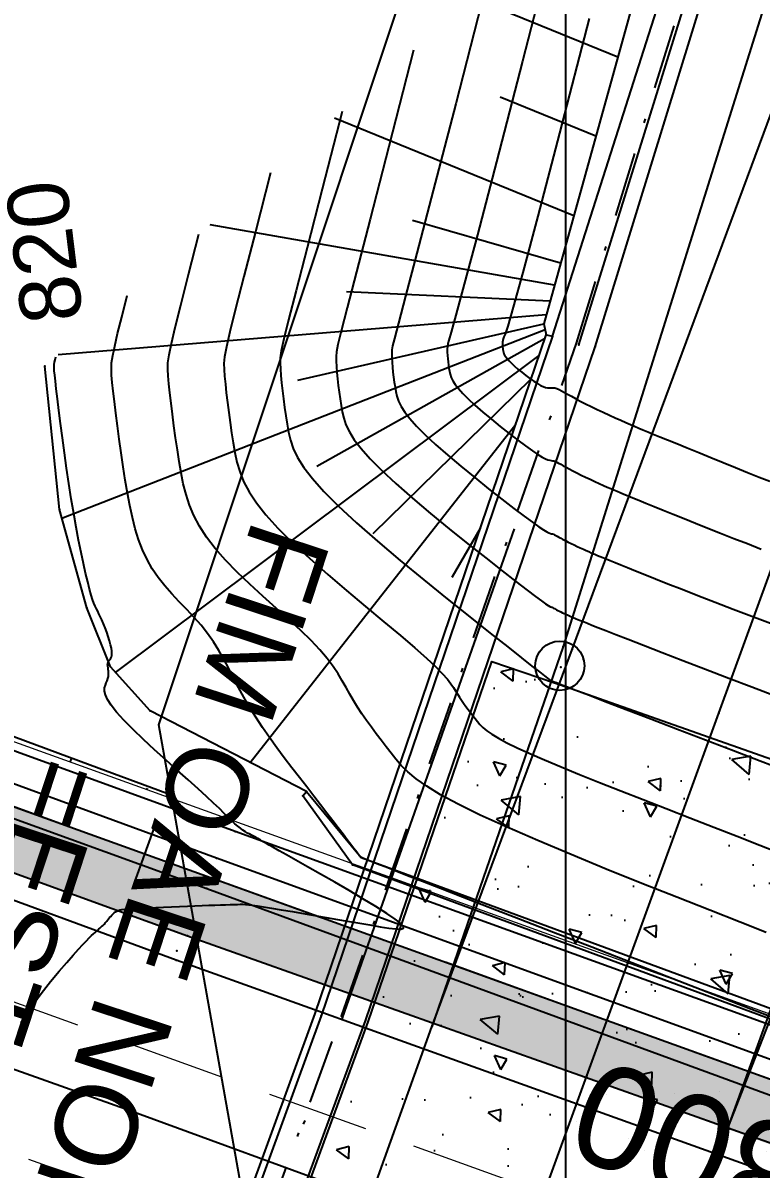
# Model space of a CAD drawing. Header units: metres. Extents: x 820373 to 834957, y 7564678 to 7566875.
# Drawn here: x 821286.69 to 821304.79, y 7565009.85 to 7565037.94 of the extents above; entities that cross this region are included whole.
import ezdxf
from ezdxf.enums import TextEntityAlignment as Align

# ---------------------------------------------------------------- set-up
doc = ezdxf.new("R2010")
doc.units = ezdxf.units.M
for name, pattern in [('XREF_GEO$0$DASHDOT', [25.4, 12.7, -6.35, 0, -6.35]), ('XREF_GEO$0$DASHED2', [0.375, 0.25, -0.125]), ('XREF_GEO$0$DGNStyle3', [83.551646, 59.679747, -23.871899]), ('XREF_TOP$0$DASHDOT', [25.4, 12.7, -6.35, 0, -6.35])]:
    doc.linetypes.add(name, pattern=pattern)
for name, color, linetype in [('P-MALHA-IMPAR', 1, 'Continuous'), ('XREF_GEO$0$F-HZ-BORDO', 165, 'Continuous'), ('XREF_GEO$0$F-HZ-EIXO', 42, 'XREF_GEO$0$DASHDOT'), ('XREF_GEO$0$F-HZ-ESTACA', 73, 'Continuous'), ('XREF_GEO$0$F-HZ-NOMES', 134, 'Continuous'), ('XREF_GEO$0$F-HZ-OAE_EXISTENTE', 55, 'Continuous'), ('XREF_GEO$0$F-HZ-OFFSET', 11, 'Continuous'), ('XREF_GEO$0$F-HZ-OFFSET-ATERRO', 42, 'Continuous'), ('XREF_GEO$0$F-HZ-PTO-NOTAVEL', 42, 'Continuous'), ('XREF_PAV$0$P-TH01_TREVO_235.60_PAV.TIPO-I', 150, 'Continuous'), ('XREF_TOP$0$T-DI-MURETA', 23, 'Continuous'), ('XREF_TOP$0$T-HD-VALETA_SARJETA', 132, 'Continuous'), ('XREF_TOP$0$T-HG-BARRANCO', 23, 'Continuous'), ('XREF_TOP$0$T-HG-CRISTA', 23, 'Continuous'), ('XREF_TOP$0$T-HG-PÉ', 23, 'Continuous'), ('XREF_TOP$0$T-HM-COTA', 252, 'Continuous'), ('XREF_TOP$0$T-HM-CURVA_INTERMEDIÁRIA', 252, 'Continuous'), ('XREF_TOP$0$T-HM-CURVA_MESTRA', 23, 'Continuous'), ('XREF_TOP$0$T-OA-LAJE', 31, 'Continuous'), ('XREF_TOP$0$T-OA-PILAR', 31, 'Continuous'), ('XREF_TOP$0$T-SI-FAIXA', 23, 'Continuous'), ('XREF_TOP$0$T-SV-GUARD_RAIL', 23, 'Continuous'), ('XREF_TOP$0$T-SV-GUIA', 23, 'XREF_TOP$0$DASHDOT'), ('XREF_TOP$0$T-SV-PÉ_GUIA', 23, 'XREF_TOP$0$DASHDOT'), ('XREF_TOP$0$T-SV-RUA_PAVIMENTADA', 23, 'Continuous')]:
    doc.layers.add(name, color=color, linetype=linetype)
doc.layers.add('XREF_GEO$0$F-HZ-ARRED-VALETA', color=11, linetype='Continuous', lineweight=0)
doc.layers.add('XREF_GEO$0$F-HZ-FAIXA', color=11, linetype='XREF_GEO$0$DGNStyle3', lineweight=0)
doc.styles.add('XREF_GEO$0$ARIAL', font='arial.ttf')
doc.styles.add('XREF_TOP$0$ROMANS', font='arial.ttf', dxfattribs={"height": 1.5})

# ---------------------------------------------------------------- blocks, each defined once
blk = doc.blocks.new('MALHA-IMPAR')
at = {"layer": 'P-MALHA-IMPAR'}
blk.add_line((821300, 7564878.482), (821300, 7565129.035), dxfattribs=at)
blk = doc.blocks.new('XREF_TOP$0$PONTO')
at = {"layer": 'XREF_TOP$0$T-HM-COTA'}
blk.add_point((0, 0), dxfattribs=at)
blk = doc.blocks.new('XREF_TOP')
at = {"layer": 'XREF_TOP$0$T-OA-LAJE', "transparency": 33554572}
h = blk.add_hatch(dxfattribs=at)
h.set_pattern_fill('AR-CONC', color=256, scale=0.5)
h.set_pattern_definition([(143.33905, (824593.489, 7561771.7188), (0.1043458, 3.5984875), [0.375, -4.125]), (88.33905, (824593.489, 7561771.719), (-3.7141684, -0.911634), [0.3, -3.3]), (193.7905, (824593.4978, 7561772.0187), (-3.6098225, 2.6868534), [0.318701, -3.5057106]), (139.52325, (824592.491, 7561771.6606), (0.515387, 5.3753506), [0.5625, -6.1875]), (189.97469, (824592.534, 7561772.1085), (-5.134519, 4.381691), [0.478052, -5.258569]), (84.52322, (824592.491, 7561771.6606), (-5.134519, 4.381691), [0.45, -4.95]), (114.33905, (824592.7113, 7561772.1743), (1.8358443, 3.0967202), [0.375, -4.125]), (59.33905, (824592.7113, 7561772.1743), (-3.6904538, 1.0033314), [0.3, -3.3]), (164.7905, (824592.8642, 7561772.4324), (-1.8546096, 4.1000516), [0.318701, -3.5057106]), (130.839052, (824593.4891, 7561771.7188), (-1.6651848, -0.03625007), [0, -3.26, 0, -3.35, 0, -3.3125]), (100.83905, (824593.4891, 7561771.7188), (-2.0453224, 1.1982532), [0, -1.91, 0, -3.185, 0, -1.2625]), (60.839052, (824593.554, 7561770.6057), (-0.0428781, 2.67114944), [0, -1.25, 0, -3.9, 0, -5.175]), (50.83905, (824593.5832, 7561770.1066), (-0.669512, 2.8818278), [0, -1.625, 0, -2.59, 0, -3.675])])
h.paths.add_polyline_path([(821300.108, 7565021.642), (821306.754, 7565019.297), (821308.745, 7565018.551), (821305.633, 7565010.422), (821300.214, 7564995.522), (821297.835, 7564989.016), (821291.872, 7564972.135), (821281.138, 7564976.099), (821287.591, 7564992.852), (821295.152, 7565013.463), (821298.185, 7565022.293)])
at = {"layer": 'XREF_TOP$0$T-DI-MURETA'}
for points in [[(821299.514, 7565030.299, 828.8), (821299.676, 7565030.26, 828.647), (821294.002, 7565013.607, 828.957), (821286.602, 7564993.328, 828.962), (821277.258, 7564969.044, 828.8), (821277.133, 7564969.101, 828.834), (821286.472, 7564993.408, 829.043), (821293.854, 7565013.664, 829.078)], [(821308.211, 7565012.645, 821.183), (821307.782, 7565012.503, 820.993), (821294.77, 7565017.311, 820.18), (821293.548, 7565019.004, 820.752), (821293.642, 7565019.104, 820.963), (821294.978, 7565017.487, 821.002), (821307.91, 7565012.726, 821.155), (821308.156, 7565012.809, 821.183)]]:
    blk.add_polyline3d(points, close=True, dxfattribs=at)
at = {"layer": 'XREF_TOP$0$T-HD-VALETA_SARJETA'}
for points in [[(821236.971, 7565045.989, 815.974), (821240.259, 7565043.337, 816.473), (821244.97, 7565039.596, 816.808), (821256.302, 7565030.579, 817.711), (821258.019, 7565029.106, 817.849), (821259.503, 7565028.064, 817.941), (821261.507, 7565027.236, 818.032), (821272.668, 7565023.446, 818.721), (821291.201, 7565016.732, 819.935)], [(821271.041, 7564951.698, 828.763), (821278.376, 7564969.163, 828.802), (821287.515, 7564992.877, 828.828), (821295.088, 7565013.485, 828.838), (821300.721, 7565030.005, 828.825), (821304.47, 7565042.17, 828.765)], [(821370.659, 7564990.239, 823.587), (821369.081, 7564990.819, 823.552), (821349.716, 7564997.462, 822.938), (821331.101, 7565003.594, 822.081), (821309.999, 7565010.727, 820.806), (821291.435, 7565017.476, 819.686), (821272.964, 7565024.238, 818.455), (821261.796, 7565028.162, 817.769), (821259.894, 7565028.931, 817.653), (821258.512, 7565029.914, 817.537), (821256.786, 7565031.168, 817.478)], [(821349.906, 7564997.849, 823.26), (821331.183, 7565004.417, 822.408), (821310.233, 7565011.493, 821.199), (821291.893, 7565018.128, 819.958), (821273.252, 7565024.914, 818.633)], [(821291.201, 7565016.732, 819.935), (821309.447, 7565010.037, 821.055), (821330.838, 7565002.908, 822.253)]]:
    blk.add_polyline3d(points, dxfattribs=at)
at = {"layer": 'XREF_TOP$0$T-HG-BARRANCO'}
for p, q in [((821297.758, 7565038.546), (821301.273, 7565037.107)), ((821300.734, 7565035.162), (821298.389, 7565036.12)), ((821294.331, 7565035.611), (821300.194, 7565033.217)), ((821299.721, 7565031.512), (821291.275, 7565032.994)), ((821299.87, 7565032.049), (821296.243, 7565033.095)), ((821294.622, 7565031.357), (821299.616, 7565031.132)), ((821299.52, 7565030.784), (821287.556, 7565029.809)), ((821287.641, 7565025.8), (821299.489, 7565030.426)), ((821293.431, 7565029.184), (821299.46, 7565030.568)), ((821299.479, 7565030.195), (821293.892, 7565027.066)), ((821288.958, 7565022.023), (821299.342, 7565029.791)), ((821299.143, 7565029.208), (821295.265, 7565025.421)), ((821292.259, 7565019.817), (821298.769, 7565028.108)), ((821297.9, 7565025.554), (821297.2, 7565024.353))]:
    blk.add_line(p, q, dxfattribs=at)
at = {"layer": 'XREF_TOP$0$T-HG-CRISTA'}
blk.add_polyline3d([(821302.891, 7565042.941, 828.774), (821299.46, 7565030.568, 828.58), (821299.514, 7565030.299, 828.8)], dxfattribs=at)
at = {"layer": 'XREF_TOP$0$T-HG-PÉ'}
blk.add_polyline3d([(821293.642, 7565019.104, 820.963), (821289.812, 7565021.08, 820.125), (821288.836, 7565022.157, 820.011), (821288.252, 7565023.603, 819.897), (821287.582, 7565026.013, 819.793), (821287.227, 7565029.527, 819.848)], dxfattribs=at)
at = {"layer": 'XREF_TOP$0$T-HM-CURVA_INTERMEDIÁRIA', "flags": 128}
for points in [[(821300.575, 7565038.049), (821299.846, 7565035.234), (821299.313, 7565033.204), (821298.944, 7565031.827), (821298.708, 7565030.973), (821298.574, 7565030.512), (821298.508, 7565030.313), (821298.481, 7565030.245), (821298.464, 7565030.201), (821298.453, 7565030.159), (821298.447, 7565030.118), (821298.444, 7565030.078), (821298.444, 7565030.04), (821298.447, 7565030.003), (821298.451, 7565029.968), (821298.457, 7565029.934), (821298.462, 7565029.901), (821298.47, 7565029.868), (821298.482, 7565029.834), (821298.499, 7565029.798), (821298.525, 7565029.757), (821298.56, 7565029.712), (821298.606, 7565029.66), (821298.666, 7565029.6), (821298.74, 7565029.531), (821298.826, 7565029.457), (821298.919, 7565029.38), (821299.018, 7565029.302), (821299.116, 7565029.228), (821299.212, 7565029.161), (821299.302, 7565029.103), (821299.381, 7565029.057), (821299.447, 7565029.027), (821299.502, 7565029.008), (821299.548, 7565029), (821299.587, 7565028.998), (821299.623, 7565028.999), (821299.658, 7565029.001), (821299.694, 7565029), (821299.733, 7565028.994), (821299.779, 7565028.979), (821299.832, 7565028.955), (821299.893, 7565028.924), (821299.963, 7565028.886), (821300.043, 7565028.841), (821300.134, 7565028.791), (821300.238, 7565028.734), (821300.354, 7565028.673), (821300.483, 7565028.607), (821300.623, 7565028.539), (821300.769, 7565028.469), (821300.918, 7565028.399), (821301.066, 7565028.331), (821301.21, 7565028.265), (821301.346, 7565028.204), (821301.471, 7565028.149), (821301.582, 7565028.1), (821301.684, 7565028.056), (821301.785, 7565028.013), (821301.89, 7565027.969), (821302.007, 7565027.921), (821302.141, 7565027.865), (821302.301, 7565027.8), (821302.492, 7565027.722), (821302.719, 7565027.63), (821302.976, 7565027.525), (821303.256, 7565027.41), (821303.552, 7565027.29), (821303.855, 7565027.167), (821304.159, 7565027.044), (821304.455, 7565026.924), (821304.737, 7565026.811), (821304.998, 7565026.707)], [(821299.777, 7565040.274), (821298.937, 7565037.003), (821298.298, 7565034.533), (821297.831, 7565032.749), (821297.508, 7565031.536), (821297.302, 7565030.778), (821297.185, 7565030.361), (821297.13, 7565030.168), (821297.109, 7565030.086), (821297.098, 7565030.017), (821297.093, 7565029.945), (821297.092, 7565029.869), (821297.096, 7565029.79), (821297.102, 7565029.711), (821297.111, 7565029.631), (821297.122, 7565029.553), (821297.134, 7565029.477), (821297.147, 7565029.403), (821297.164, 7565029.329), (821297.191, 7565029.253), (821297.23, 7565029.171), (821297.287, 7565029.08), (821297.366, 7565028.977), (821297.47, 7565028.86), (821297.605, 7565028.725), (821297.771, 7565028.571), (821297.964, 7565028.403), (821298.174, 7565028.227), (821298.392, 7565028.05), (821298.61, 7565027.877), (821298.82, 7565027.716), (821299.013, 7565027.574), (821299.179, 7565027.455), (821299.314, 7565027.365), (821299.418, 7565027.302), (821299.499, 7565027.26), (821299.559, 7565027.234), (821299.605, 7565027.221), (821299.64, 7565027.214), (821299.671, 7565027.211), (821299.701, 7565027.206), (821299.736, 7565027.194), (821299.776, 7565027.177), (821299.822, 7565027.153), (821299.875, 7565027.124), (821299.936, 7565027.09), (821300.005, 7565027.052), (821300.083, 7565027.009), (821300.171, 7565026.963), (821300.269, 7565026.913), (821300.375, 7565026.861), (821300.485, 7565026.809), (821300.598, 7565026.756), (821300.71, 7565026.704), (821300.819, 7565026.654), (821300.922, 7565026.608), (821301.016, 7565026.566), (821301.1, 7565026.529), (821301.178, 7565026.496), (821301.254, 7565026.463), (821301.334, 7565026.43), (821301.422, 7565026.393), (821301.524, 7565026.352), (821301.645, 7565026.302), (821301.789, 7565026.243), (821301.962, 7565026.173), (821302.161, 7565026.092), (821302.384, 7565026.001), (821302.63, 7565025.902), (821302.896, 7565025.794), (821303.179, 7565025.681), (821303.479, 7565025.561), (821303.793, 7565025.437), (821304.118, 7565025.309), (821304.451, 7565025.179), (821304.79, 7565025.048)], [(821298.022, 7565038.772), (821297.3, 7565035.958), (821296.75, 7565033.832), (821296.348, 7565032.294), (821296.072, 7565031.245), (821295.896, 7565030.583), (821295.797, 7565030.21), (821295.752, 7565030.024), (821295.737, 7565029.927), (821295.732, 7565029.834), (821295.733, 7565029.73), (821295.738, 7565029.619), (821295.747, 7565029.502), (821295.76, 7565029.382), (821295.775, 7565029.26), (821295.792, 7565029.138), (821295.811, 7565029.02), (821295.831, 7565028.905), (821295.858, 7565028.79), (821295.9, 7565028.672), (821295.961, 7565028.544), (821296.05, 7565028.402), (821296.172, 7565028.243), (821296.334, 7565028.061), (821296.543, 7565027.851), (821296.803, 7565027.611), (821297.102, 7565027.349), (821297.428, 7565027.074), (821297.767, 7565026.797), (821298.104, 7565026.526), (821298.428, 7565026.272), (821298.724, 7565026.044), (821298.978, 7565025.853), (821299.18, 7565025.704), (821299.335, 7565025.595), (821299.45, 7565025.519), (821299.531, 7565025.47), (821299.586, 7565025.442), (821299.623, 7565025.428), (821299.648, 7565025.422), (821299.67, 7565025.418), (821299.693, 7565025.41), (821299.72, 7565025.398), (821299.752, 7565025.382), (821299.788, 7565025.362), (821299.829, 7565025.339), (821299.876, 7565025.313), (821299.929, 7565025.284), (821299.988, 7565025.253), (821300.055, 7565025.219), (821300.127, 7565025.184), (821300.202, 7565025.148), (821300.278, 7565025.112), (821300.354, 7565025.077), (821300.428, 7565025.043), (821300.498, 7565025.012), (821300.562, 7565024.983), (821300.619, 7565024.958), (821300.672, 7565024.936), (821300.723, 7565024.914), (821300.778, 7565024.891), (821300.838, 7565024.866), (821300.907, 7565024.838), (821300.989, 7565024.804), (821301.087, 7565024.764), (821301.205, 7565024.716), (821301.345, 7565024.659), (821301.512, 7565024.592), (821301.707, 7565024.513), (821301.936, 7565024.422), (821302.2, 7565024.317), (821302.503, 7565024.198), (821302.849, 7565024.063), (821303.238, 7565023.912), (821303.66, 7565023.748), (821304.105, 7565023.577), (821304.561, 7565023.402), (821305.017, 7565023.228)], [(821294.513, 7565035.766), (821294.025, 7565033.867), (821293.655, 7565032.429), (821293.384, 7565031.385), (821293.199, 7565030.663), (821293.083, 7565030.194), (821293.021, 7565029.908), (821292.996, 7565029.736), (821292.994, 7565029.608), (821293, 7565029.466), (821293.012, 7565029.302), (821293.029, 7565029.121), (821293.051, 7565028.927), (821293.075, 7565028.724), (821293.103, 7565028.516), (821293.133, 7565028.309), (821293.165, 7565028.106), (821293.2, 7565027.909), (821293.247, 7565027.713), (821293.317, 7565027.509), (821293.423, 7565027.29), (821293.574, 7565027.048), (821293.784, 7565026.774), (821294.062, 7565026.461), (821294.421, 7565026.102), (821294.866, 7565025.691), (821295.379, 7565025.241), (821295.937, 7565024.769), (821296.516, 7565024.292), (821297.092, 7565023.824), (821297.644, 7565023.383), (821298.146, 7565022.986), (821298.575, 7565022.648), (821298.914, 7565022.381), (821299.169, 7565022.181), (821299.352, 7565022.038), (821299.474, 7565021.942), (821299.549, 7565021.884), (821299.588, 7565021.854), (821299.603, 7565021.843), (821299.606, 7565021.841), (821299.607, 7565021.841), (821299.609, 7565021.84), (821299.61, 7565021.84), (821299.612, 7565021.838), (821299.615, 7565021.837), (821299.617, 7565021.836), (821299.62, 7565021.834), (821299.623, 7565021.833), (821299.627, 7565021.831), (821299.63, 7565021.829), (821299.634, 7565021.827), (821299.639, 7565021.825), (821299.643, 7565021.823), (821299.647, 7565021.821), (821299.65, 7565021.82), (821299.654, 7565021.818), (821299.657, 7565021.817), (821299.66, 7565021.816), (821299.662, 7565021.815), (821299.665, 7565021.813), (821299.668, 7565021.812), (821299.672, 7565021.81), (821299.676, 7565021.809), (821299.682, 7565021.807), (821299.69, 7565021.803), (821299.714, 7565021.794), (821299.767, 7565021.773), (821299.863, 7565021.736), (821300.016, 7565021.677), (821300.241, 7565021.591), (821300.552, 7565021.472), (821300.961, 7565021.315), (821301.478, 7565021.117), (821302.079, 7565020.886), (821302.737, 7565020.634), (821303.423, 7565020.371), (821304.108, 7565020.108), (821304.765, 7565019.857), (821305.364, 7565019.627)], [(821292.758, 7565034.264), (821292.388, 7565032.821), (821292.107, 7565031.728), (821291.902, 7565030.93), (821291.763, 7565030.372), (821291.677, 7565029.999), (821291.633, 7565029.757), (821291.618, 7565029.592), (821291.622, 7565029.448), (821291.634, 7565029.282), (821291.652, 7565029.088), (821291.675, 7565028.872), (821291.702, 7565028.639), (821291.733, 7565028.395), (821291.767, 7565028.145), (821291.804, 7565027.894), (821291.842, 7565027.649), (821291.883, 7565027.412), (821291.934, 7565027.179), (821292.004, 7565026.945), (821292.1, 7565026.705), (821292.233, 7565026.452), (821292.411, 7565026.18), (821292.643, 7565025.885), (821292.937, 7565025.561), (821293.297, 7565025.203), (821293.711, 7565024.822), (821294.16, 7565024.426), (821294.625, 7565024.028), (821295.09, 7565023.638), (821295.536, 7565023.267), (821295.944, 7565022.926), (821296.297, 7565022.625), (821296.582, 7565022.373), (821296.803, 7565022.166), (821296.971, 7565021.997), (821297.094, 7565021.859), (821297.183, 7565021.747), (821297.247, 7565021.654), (821297.297, 7565021.572), (821297.341, 7565021.496), (821297.388, 7565021.42), (821297.438, 7565021.344), (821297.492, 7565021.267), (821297.547, 7565021.19), (821297.604, 7565021.114), (821297.661, 7565021.039), (821297.719, 7565020.965), (821297.775, 7565020.892), (821297.831, 7565020.821), (821297.892, 7565020.75), (821297.967, 7565020.676), (821298.062, 7565020.596), (821298.186, 7565020.509), (821298.346, 7565020.412), (821298.549, 7565020.302), (821298.803, 7565020.178), (821299.113, 7565020.037), (821299.475, 7565019.879), (821299.886, 7565019.708), (821300.338, 7565019.523), (821300.827, 7565019.327), (821301.348, 7565019.122), (821301.894, 7565018.907), (821302.461, 7565018.686), (821303.041, 7565018.46), (821303.626, 7565018.233), (821304.201, 7565018.009), (821304.757, 7565017.794), (821305.282, 7565017.591)], [(821304.913, 7565015.653), (821304.269, 7565015.905), (821303.53, 7565016.195), (821302.719, 7565016.515), (821301.863, 7565016.855), (821300.991, 7565017.206), (821300.131, 7565017.559), (821299.31, 7565017.904), (821298.558, 7565018.231), (821297.901, 7565018.53), (821297.362, 7565018.795), (821296.93, 7565019.028), (821296.59, 7565019.235), (821296.327, 7565019.42), (821296.124, 7565019.589), (821295.964, 7565019.747), (821295.834, 7565019.898), (821295.715, 7565020.049), (821295.595, 7565020.203), (821295.474, 7565020.361), (821295.352, 7565020.521), (821295.231, 7565020.684), (821295.113, 7565020.847), (821294.999, 7565021.01), (821294.892, 7565021.173), (821294.792, 7565021.335), (821294.701, 7565021.494), (821294.612, 7565021.655), (821294.519, 7565021.819), (821294.415, 7565021.99), (821294.294, 7565022.171), (821294.148, 7565022.365), (821293.971, 7565022.574), (821293.757, 7565022.803), (821293.5, 7565023.052), (821293.21, 7565023.319), (821292.897, 7565023.6), (821292.574, 7565023.891), (821292.251, 7565024.186), (821291.94, 7565024.482), (821291.652, 7565024.776), (821291.398, 7565025.062), (821291.187, 7565025.337), (821291.016, 7565025.605), (821290.879, 7565025.866), (821290.772, 7565026.125), (821290.687, 7565026.384), (821290.621, 7565026.646), (821290.567, 7565026.914), (821290.52, 7565027.192), (821290.475, 7565027.48), (821290.431, 7565027.773), (821290.391, 7565028.066), (821290.354, 7565028.351), (821290.32, 7565028.622), (821290.292, 7565028.873), (821290.268, 7565029.098), (821290.25, 7565029.289), (821290.24, 7565029.448), (821290.244, 7565029.606), (821290.271, 7565029.804), (821290.327, 7565030.081), (821290.42, 7565030.475), (821290.559, 7565031.027), (821290.751, 7565031.776), (821291.003, 7565032.761)], [(821305.372, 7565013.45), (821304.534, 7565013.775), (821303.607, 7565014.135), (821302.624, 7565014.516), (821301.621, 7565014.906), (821300.633, 7565015.289), (821299.694, 7565015.654), (821298.84, 7565015.986), (821298.097, 7565016.274), (821297.464, 7565016.52), (821296.93, 7565016.727), (821296.486, 7565016.9), (821296.121, 7565017.042), (821295.827, 7565017.157), (821295.592, 7565017.248), (821295.408, 7565017.32), (821295.265, 7565017.377), (821295.157, 7565017.419), (821295.079, 7565017.451), (821295.026, 7565017.472), (821294.993, 7565017.487), (821294.974, 7565017.496), (821294.966, 7565017.501), (821294.961, 7565017.506), (821294.957, 7565017.511), (821294.95, 7565017.52), (821294.938, 7565017.536), (821294.918, 7565017.561), (821294.89, 7565017.598), (821294.85, 7565017.65), (821294.796, 7565017.72), (821294.726, 7565017.811), (821294.639, 7565017.925), (821294.536, 7565018.061), (821294.417, 7565018.216), (821294.285, 7565018.389), (821294.14, 7565018.578), (821293.984, 7565018.78), (821293.819, 7565018.995), (821293.646, 7565019.219), (821293.466, 7565019.45), (821293.282, 7565019.689), (821293.097, 7565019.932), (821292.913, 7565020.179), (821292.733, 7565020.427), (821292.56, 7565020.677), (821292.395, 7565020.926), (821292.243, 7565021.173), (821292.104, 7565021.416), (821291.976, 7565021.656), (821291.855, 7565021.891), (821291.736, 7565022.121), (821291.617, 7565022.345), (821291.493, 7565022.564), (821291.361, 7565022.776), (821291.216, 7565022.981), (821291.056, 7565023.179), (821290.884, 7565023.372), (821290.705, 7565023.562), (821290.523, 7565023.753), (821290.343, 7565023.946), (821290.17, 7565024.143), (821290.007, 7565024.348), (821289.86, 7565024.563), (821289.732, 7565024.79), (821289.621, 7565025.029), (821289.525, 7565025.28), (821289.443, 7565025.545), (821289.371, 7565025.822), (821289.308, 7565026.113), (821289.25, 7565026.417), (821289.197, 7565026.735), (821289.145, 7565027.065), (821289.096, 7565027.402), (821289.049, 7565027.737), (821289.005, 7565028.063), (821288.966, 7565028.373), (821288.931, 7565028.659), (821288.902, 7565028.914), (821288.879, 7565029.129), (821288.862, 7565029.304), (821288.856, 7565029.456), (821288.864, 7565029.609), (821288.89, 7565029.79), (821288.938, 7565030.02), (821289.011, 7565030.326), (821289.113, 7565030.73), (821289.248, 7565031.258)]]:
    blk.add_lwpolyline(points, dxfattribs=at)
at = {"layer": 'XREF_TOP$0$T-HM-CURVA_MESTRA', "flags": 128}
for points in [[(821296.268, 7565037.269), (821295.663, 7565034.912), (821295.202, 7565033.131), (821294.866, 7565031.839), (821294.635, 7565030.954), (821294.49, 7565030.389), (821294.409, 7565030.059), (821294.374, 7565029.88), (821294.366, 7565029.767), (821294.366, 7565029.65), (821294.373, 7565029.516), (821294.384, 7565029.37), (821294.399, 7565029.215), (821294.418, 7565029.053), (821294.439, 7565028.888), (821294.463, 7565028.724), (821294.488, 7565028.563), (821294.515, 7565028.407), (821294.553, 7565028.251), (821294.608, 7565028.09), (821294.692, 7565027.917), (821294.812, 7565027.725), (821294.978, 7565027.509), (821295.198, 7565027.261), (821295.482, 7565026.976), (821295.834, 7565026.651), (821296.241, 7565026.295), (821296.682, 7565025.922), (821297.141, 7565025.544), (821297.598, 7565025.175), (821298.036, 7565024.828), (821298.435, 7565024.515), (821298.776, 7565024.25), (821299.047, 7565024.043), (821299.252, 7565023.888), (821299.401, 7565023.779), (821299.503, 7565023.706), (821299.568, 7565023.663), (821299.605, 7565023.641), (821299.626, 7565023.632), (821299.638, 7565023.629), (821299.65, 7565023.625), (821299.665, 7565023.619), (821299.681, 7565023.611), (821299.7, 7565023.6), (821299.722, 7565023.588), (821299.746, 7565023.575), (821299.774, 7565023.559), (821299.806, 7565023.543), (821299.841, 7565023.525), (821299.878, 7565023.506), (821299.918, 7565023.488), (821299.958, 7565023.469), (821299.998, 7565023.45), (821300.037, 7565023.432), (821300.074, 7565023.416), (821300.108, 7565023.401), (821300.138, 7565023.388), (821300.166, 7565023.376), (821300.193, 7565023.364), (821300.221, 7565023.352), (821300.253, 7565023.339), (821300.289, 7565023.324), (821300.333, 7565023.307), (821300.384, 7565023.286), (821300.447, 7565023.26), (821300.529, 7565023.227), (821300.639, 7565023.183), (821300.785, 7565023.125), (821300.976, 7565023.05), (821301.221, 7565022.954), (821301.527, 7565022.835), (821301.905, 7565022.689), (821302.358, 7565022.514), (821302.87, 7565022.317), (821303.421, 7565022.105), (821303.992, 7565021.886), (821304.563, 7565021.668), (821305.112, 7565021.458)], [(821286.643, 7565013.449), (821286.894, 7565013.824), (821287.137, 7565014.158), (821287.366, 7565014.451), (821287.577, 7565014.704), (821287.763, 7565014.919), (821287.921, 7565015.097), (821288.051, 7565015.242), (821288.158, 7565015.358), (821288.245, 7565015.449), (821288.316, 7565015.52), (821288.372, 7565015.575), (821288.418, 7565015.618), (821288.457, 7565015.653), (821288.492, 7565015.684), (821288.523, 7565015.712), (821288.551, 7565015.737), (821288.576, 7565015.759), (821288.597, 7565015.779), (821288.617, 7565015.796), (821288.633, 7565015.811), (821288.648, 7565015.824), (821288.661, 7565015.836), (821288.672, 7565015.846), (821288.682, 7565015.856), (821288.693, 7565015.867), (821288.704, 7565015.879), (821288.716, 7565015.894), (821288.73, 7565015.911), (821288.747, 7565015.932), (821288.766, 7565015.957), (821288.788, 7565015.985), (821288.813, 7565016.015), (821288.84, 7565016.046), (821288.868, 7565016.078), (821288.898, 7565016.107), (821288.928, 7565016.135), (821288.959, 7565016.158), (821288.991, 7565016.177), (821289.026, 7565016.193), (821289.067, 7565016.204), (821289.117, 7565016.214), (821289.18, 7565016.221), (821289.258, 7565016.228), (821289.355, 7565016.234), (821289.472, 7565016.24), (821289.614, 7565016.247), (821289.775, 7565016.255), (821289.951, 7565016.264), (821290.138, 7565016.273), (821290.332, 7565016.282), (821290.527, 7565016.291), (821290.72, 7565016.299), (821290.906, 7565016.307), (821291.08, 7565016.314), (821291.243, 7565016.32), (821291.393, 7565016.325), (821291.53, 7565016.33), (821291.655, 7565016.333), (821291.766, 7565016.336), (821291.864, 7565016.339), (821291.948, 7565016.341), (821292.018, 7565016.342), (821292.083, 7565016.342), (821292.149, 7565016.339), (821292.225, 7565016.333), (821292.319, 7565016.321), (821292.437, 7565016.304), (821292.589, 7565016.281), (821292.783, 7565016.249), (821293.022, 7565016.209), (821293.3, 7565016.162), (821293.607, 7565016.109), (821293.931, 7565016.053), (821294.262, 7565015.996), (821294.589, 7565015.94), (821294.903, 7565015.885), (821295.193, 7565015.835), (821295.448, 7565015.791), (821295.663, 7565015.757), (821295.833, 7565015.737), (821295.952, 7565015.735), (821296.016, 7565015.754), (821296.018, 7565015.798), (821295.953, 7565015.872), (821295.817, 7565015.979), (821295.608, 7565016.12), (821295.338, 7565016.29), (821295.025, 7565016.48), (821294.684, 7565016.681), (821294.333, 7565016.884), (821293.988, 7565017.081), (821293.665, 7565017.264), (821293.382, 7565017.424), (821293.151, 7565017.553), (821292.97, 7565017.655), (821292.831, 7565017.732), (821292.729, 7565017.788), (821292.658, 7565017.828), (821292.61, 7565017.854), (821292.58, 7565017.87), (821292.561, 7565017.88), (821292.547, 7565017.888), (821292.538, 7565017.894), (821292.531, 7565017.898), (821292.527, 7565017.901), (821292.524, 7565017.904), (821292.521, 7565017.907), (821292.518, 7565017.91), (821292.514, 7565017.914), (821292.509, 7565017.919), (821292.5, 7565017.925), (821292.489, 7565017.933), (821292.475, 7565017.942), (821292.457, 7565017.953), (821292.435, 7565017.965), (821292.408, 7565017.979), (821292.376, 7565017.995), (821292.338, 7565018.014), (821292.296, 7565018.034), (821292.249, 7565018.059), (821292.197, 7565018.087), (821292.142, 7565018.12), (821292.082, 7565018.159), (821292.02, 7565018.204), (821291.955, 7565018.256), (821291.887, 7565018.316), (821291.812, 7565018.387), (821291.726, 7565018.47), (821291.625, 7565018.569), (821291.504, 7565018.686), (821291.359, 7565018.824), (821291.187, 7565018.986), (821290.982, 7565019.174), (821290.743, 7565019.388), (821290.479, 7565019.624), (821290.2, 7565019.874), (821289.918, 7565020.128), (821289.645, 7565020.381), (821289.39, 7565020.624), (821289.166, 7565020.85), (821288.983, 7565021.05), (821288.85, 7565021.219), (821288.762, 7565021.359), (821288.711, 7565021.474), (821288.691, 7565021.568), (821288.692, 7565021.646), (821288.709, 7565021.711), (821288.732, 7565021.768), (821288.756, 7565021.82), (821288.772, 7565021.871), (821288.783, 7565021.92), (821288.787, 7565021.969), (821288.787, 7565022.015), (821288.785, 7565022.058), (821288.78, 7565022.098), (821288.775, 7565022.135), (821288.77, 7565022.167), (821288.767, 7565022.194), (821288.766, 7565022.217), (821288.767, 7565022.237), (821288.77, 7565022.254), (821288.775, 7565022.27), (821288.783, 7565022.284), (821288.792, 7565022.298), (821288.804, 7565022.313), (821288.817, 7565022.329), (821288.832, 7565022.349), (821288.846, 7565022.372), (821288.858, 7565022.403), (821288.867, 7565022.441), (821288.871, 7565022.488), (821288.868, 7565022.547), (821288.858, 7565022.618), (821288.839, 7565022.703), (821288.812, 7565022.799), (821288.78, 7565022.902), (821288.743, 7565023.008), (821288.704, 7565023.113), (821288.664, 7565023.215), (821288.624, 7565023.31), (821288.586, 7565023.392), (821288.552, 7565023.462), (821288.521, 7565023.523), (821288.491, 7565023.582), (821288.461, 7565023.644), (821288.431, 7565023.718), (821288.398, 7565023.808), (821288.362, 7565023.921), (821288.322, 7565024.064), (821288.276, 7565024.242), (821288.226, 7565024.453), (821288.171, 7565024.695), (821288.114, 7565024.965), (821288.055, 7565025.261), (821287.994, 7565025.58), (821287.934, 7565025.92), (821287.874, 7565026.278), (821287.816, 7565026.65), (821287.76, 7565027.03), (821287.707, 7565027.408), (821287.657, 7565027.775), (821287.612, 7565028.124), (821287.571, 7565028.445), (821287.536, 7565028.73), (821287.507, 7565028.97), (821287.484, 7565029.159), (821287.468, 7565029.305), (821287.458, 7565029.415), (821287.454, 7565029.499), (821287.456, 7565029.565), (821287.463, 7565029.625), (821287.476, 7565029.685), (821287.494, 7565029.755)]]:
    blk.add_lwpolyline(points, dxfattribs=at)
at = {"layer": 'XREF_TOP$0$T-OA-LAJE', "elevation": 828.629}
blk.add_lwpolyline([(821300.108, 7565021.642), (821306.754, 7565019.297), (821308.745, 7565018.551), (821305.633, 7565010.422), (821300.214, 7564995.522), (821297.835, 7564989.016), (821291.872, 7564972.135), (821281.138, 7564976.099), (821287.591, 7564992.852), (821295.152, 7565013.463), (821298.185, 7565022.293), (821300.108, 7565021.642)], dxfattribs=at)
at = {"layer": 'XREF_TOP$0$T-OA-PILAR'}
blk.add_circle((821299.853, 7565022.188, 823.887), 0.603, dxfattribs=at)
at = {"layer": 'XREF_TOP$0$T-SI-FAIXA'}
for points in [[(821591.439, 7564902.729, 838.851), (821573.003, 7564909.234, 837.821), (821555.139, 7564915.632, 836.829), (821553.897, 7564916.021, 836.98), (821535.131, 7564922.833, 836.004), (821516.359, 7564929.619, 834.953), (821496.555, 7564936.626, 833.758), (821478.29, 7564943.257, 832.554), (821460.036, 7564949.759, 831.336), (821441.957, 7564956.323, 830.125), (821423.96, 7564962.787, 828.906), (821402.472, 7564970.522, 827.454), (821384.763, 7564976.857, 826.261), (821365.031, 7564983.967, 825.026), (821347.04, 7564990.712, 823.813), (821328.217, 7564997.302, 822.699), (821307.506, 7565004.634, 821.393), (821289.32, 7565011.283, 820.226), (821270.908, 7565017.824, 819.062), (821252.787, 7565024.278, 817.945), (821232.483, 7565031.627, 816.641), (821214.211, 7565038.237, 815.935), (821196.568, 7565044.623, 815.147), (821178.895, 7565051.008, 814.95)], [(821305.944, 7565041.796, 828.836), (821299.936, 7565022.656, 828.95)], [(821272.812, 7564951.353, 828.831), (821280.056, 7564968.016, 828.94), (821289.169, 7564992.313, 828.9), (821296.713, 7565013.34, 828.909), (821300.152, 7565022.589, 828.949), (821307.047, 7565041.142, 828.862)], [(821277.825, 7564949.995, 828.974), (821283.818, 7564966.288, 829.031), (821292.764, 7564990.845, 828.945), (821300.516, 7565012.14, 828.974), (821303.751, 7565021.022, 828.992), (821310.563, 7565039.723, 828.973)], [(821282.449, 7564949.436, 828.844), (821287.511, 7564965.026, 828.904), (821296.2, 7564989.852, 828.907), (821303.984, 7565010.901, 828.939), (821309.127, 7565025.084, 828.939), (821314.103, 7565038.738, 828.901)], [(821303.984, 7565010.901, 828.939), (821309.474, 7565024.946, 828.918), (821315.515, 7565038.685, 828.868)], [(821290.446, 7565014.973, 820.129), (821272.002, 7565021.754, 818.908), (821253.803, 7565028.514, 817.566)], [(821299.936, 7565022.656, 828.95), (821296.713, 7565013.34, 828.909)], [(821329.807, 7565000.949, 822.548), (821308.921, 7565008.339, 821.217), (821290.446, 7565014.973, 820.129)]]:
    blk.add_polyline3d(points, dxfattribs=at)
at = {"layer": 'XREF_TOP$0$T-SV-GUARD_RAIL'}
blk.add_polyline3d([(821299.676, 7565030.26, 828.647), (821303.655, 7565042.725, 828.881)], dxfattribs=at)
at = {"layer": 'XREF_TOP$0$T-SV-GUIA', "ltscale": 0.125}
for p, q in [((821300.257, 7565030.089, 828.934), (821304.068, 7565042.463, 828.926)), ((821294.499, 7565013.598, 828.956), (821300.257, 7565030.089, 828.934)), ((821286.974, 7564993.039, 828.962), (821294.499, 7565013.598, 828.956))]:
    blk.add_line(p, q, dxfattribs=at)
at = {"layer": 'XREF_TOP$0$T-SV-PÉ_GUIA'}
blk.add_polyline3d([(821270.799, 7564951.901, 828.707), (821278.207, 7564969.186, 828.758), (821287.02, 7564993.064, 828.828), (821294.526, 7565013.562, 828.818), (821300.319, 7565030.048, 828.771), (821304.161, 7565042.43, 828.699)], dxfattribs=at)
at = {"layer": 'XREF_TOP$0$T-SV-RUA_PAVIMENTADA', "ltscale": 22}
blk.add_polyline3d([(821253.882, 7565028.841, 817.71), (821272.157, 7565022.302, 818.888), (821290.725, 7565015.568, 820.117), (821309.084, 7565009.05, 821.227), (821330.069, 7565001.532, 822.514), (821348.764, 7564994.859, 823.68)], dxfattribs=at)
at = {"layer": 'XREF_TOP$0$T-HM-COTA', "rotation": 160.3219444444443}
for p in [(821299.46, 7565030.568, 828.58), (821299.514, 7565030.299, 828.8), (821299.676, 7565030.26, 828.647), (821300.257, 7565030.089, 828.934), (821300.319, 7565030.048, 828.771), (821300.721, 7565030.005, 828.825), (821287.227, 7565029.527, 819.848), (821287.582, 7565026.013, 819.793), (821288.252, 7565023.603, 819.897), (821299.936, 7565022.656, 828.95), (821300.152, 7565022.589, 828.949), (821300.436, 7565022.342, 825.426), (821299.873, 7565022.154, 827.163), (821299.603, 7565021.64, 823.887), (821300.108, 7565021.642, 825.409), (821289.812, 7565021.08, 820.125), (821303.751, 7565021.022, 828.992), (821293.548, 7565019.004, 820.752), (821293.642, 7565019.104, 820.963), (821291.893, 7565018.128, 819.958), (821291.435, 7565017.476, 819.686), (821294.978, 7565017.487, 821.002), (821294.77, 7565017.311, 820.18), (821291.201, 7565016.732, 819.935), (821290.725, 7565015.568, 820.117), (821290.446, 7565014.973, 820.129), (821290.464, 7565015.206, 820.118), (821294.002, 7565013.607, 828.957), (821294.499, 7565013.598, 828.956), (821294.526, 7565013.562, 828.818), (821295.088, 7565013.485, 828.838), (821296.713, 7565013.34, 828.909), (821300.516, 7565012.14, 828.974), (821289.32, 7565011.283, 820.226), (821303.984, 7565010.901, 828.939)]:
    blk.add_blockref('XREF_TOP$0$PONTO', p, dxfattribs=at)
at = {"layer": 'XREF_TOP$0$T-HM-CURVA_MESTRA', "style": 'XREF_TOP$0$ROMANS'}
blk.add_text('820', height=1.5, rotation=96.9758, dxfattribs=at).set_placement((821287.209, 7565032.326, 820), align=Align.MIDDLE_CENTER)
blk = doc.blocks.new('XREF_GEO$0$AeccTickLine')
at = {"layer": 'XREF_GEO$0$F-HZ-ESTACA', "lineweight": -2}
blk.add_line((0, 1), (0, -1), dxfattribs=at)
blk = doc.blocks.new('XREF_GEO')
at = {"layer": 'XREF_GEO$0$F-HZ-ARRED-VALETA', "flags": 128}
blk.add_lwpolyline([(821360.347, 7564993.57, 0.002501), (821331.999, 7565003.933), (821275.544, 7565024.25, 0.001982), (821253.013, 7565032.259, 0.001982)], format="xyb", dxfattribs=at)
at = {"layer": 'XREF_GEO$0$F-HZ-BORDO', "flags": 128}
blk.add_lwpolyline([(821359.825, 7564992.164, 0.002501), (821331.491, 7565002.521), (821275.036, 7565022.839, 0.001982), (821252.516, 7565030.843)], format="xyb", dxfattribs=at)
at = {"layer": 'XREF_GEO$0$F-HZ-EIXO', "linetype": 'XREF_GEO$0$DASHDOT', "lineweight": -3, "ltscale": 0.25, "flags": 128}
blk.add_lwpolyline([(821406.921, 7565021.036, -0.332969), (821385.88, 7564991.548, -0.167457), (821359.825, 7564992.164, 0.002501), (821331.491, 7565002.521), (821275.036, 7565022.839, 0.001982), (821252.516, 7565030.843, -0.186122), (821230.605, 7565049.508, -0.242557), (821230.01, 7565077.511)], format="xyb", dxfattribs=at)
at = {"layer": 'XREF_GEO$0$F-HZ-FAIXA', "linetype": 'XREF_GEO$0$DASHED2', "ltscale": 10, "flags": 128}
for points in [[(821454.504, 7564948.153, -0.00559), (821391.79, 7564971.519, 0.00559), (821328.782, 7564994.994), (821272.327, 7565015.312, 0.00559), (821208.811, 7565037.372, -0.002737), (821177.793, 7565047.947, -0.002737)], [(821369.094, 7564983.899, 0.003462), (821329.968, 7564998.287), (821273.512, 7565018.605, 0.002942), (821240.105, 7565030.406)]]:
    blk.add_lwpolyline(points, format="xyb", dxfattribs=at)
at = {"layer": 'XREF_GEO$0$F-HZ-OAE_EXISTENTE'}
blk.add_lwpolyline([(821300.108, 7565021.642), (821306.754, 7565019.296), (821308.745, 7565018.551), (821305.633, 7565010.422), (821300.214, 7564995.522), (821297.835, 7564989.016), (821291.872, 7564972.135), (821281.138, 7564976.099), (821287.591, 7564992.852), (821295.152, 7565013.463), (821298.185, 7565022.293), (821300.108, 7565021.642)], dxfattribs=at)
at = {"layer": 'XREF_GEO$0$F-HZ-OFFSET', "linetype": 'Continuous', "lineweight": -3}
for p, q in [((821287.849, 7565019.822), (821287.885, 7565019.922)), ((821289.73, 7565019.145), (821289.745, 7565019.186))]:
    blk.add_line(p, q, dxfattribs=at)
at = {"layer": 'XREF_GEO$0$F-HZ-OFFSET-ATERRO', "lineweight": -3, "ltscale": 2, "flags": 128}
blk.add_lwpolyline([(821290.214, 7565019.059), (821288.338, 7565019.754), (821286.463, 7565020.449), (821284.587, 7565021.145), (821282.712, 7565021.84), (821280.837, 7565022.535), (821278.961, 7565023.23), (821277.086, 7565023.926), (821275.635, 7565024.502), (821275.229, 7565024.673), (821273.374, 7565025.428), (821271.488, 7565026.098), (821269.602, 7565026.766)], dxfattribs=at)
at = {"layer": 'XREF_GEO$0$F-HZ-PTO-NOTAVEL', "linetype": 'Continuous', "lineweight": -3}
for p, q in [((821290.023, 7565020.738), (821301.594, 7565055.512)), ((821292.572, 7565006.431), (821290.023, 7565020.738))]:
    blk.add_line(p, q, dxfattribs=at)
at = {"layer": 'XREF_GEO$0$F-HZ-ESTACA', "linetype": 'Continuous', "lineweight": -3, "xscale": 0.75, "yscale": 0.75, "zscale": 0.75, "rotation": 160.2064746282176}
blk.add_blockref('XREF_GEO$0$AeccTickLine', (821289.678, 7565017.57), dxfattribs=at)
at = {"layer": 'XREF_GEO$0$F-HZ-NOMES', "linetype": 'ByBlock', "insert": (821308.038, 7565007.324), "char_height": 2.5, "attachment_point": 2, "rotation": 160.2065, "style": 'XREF_GEO$0$ARIAL'}
blk.add_mtext('RAMO 800', dxfattribs=at)
at = {"layer": 'XREF_GEO$0$F-HZ-PTO-NOTAVEL', "linetype": 'Continuous', "lineweight": -3, "insert": (821288.826, 7565026.999), "char_height": 2, "attachment_point": 7, "rotation": 251.777, "style": 'XREF_GEO$0$ARIAL'}
blk.add_mtext('\\pxqr;FIM OAE NORTE/CRES.\\P=EST.235+597,944', dxfattribs=at)
blk = doc.blocks.new('XREF_PAV')
at = {"layer": 'XREF_PAV$0$P-TH01_TREVO_235.60_PAV.TIPO-I'}
h = blk.add_hatch(color=256, dxfattribs=at)
h.dxf.hatch_style = 1
h.paths.add_polyline_path([(821252.516, 7565030.843, -0.051247), (821245.117, 7565034.326), (821244.342, 7565033.041, 0.051247), (821252.019, 7565029.428, -0.001982), (821274.528, 7565021.428), (821279.707, 7565019.564), (821290.725, 7565015.568), (821297.005, 7565013.338), (821330.983, 7565001.11, -0.002501), (821359.303, 7564990.757, 0.008319), (821367.256, 7564988.188), (821368.526, 7564987.929), (821369.805, 7564987.715), (821371.091, 7564987.549), (821372.382, 7564987.43), (821373.673, 7564987.356), (821375.005, 7564987.332), (821376.335, 7564987.357), (821377.662, 7564987.431), (821378.985, 7564987.555), (821380.303, 7564987.728), (821383.574, 7564988.513), (821386.739, 7564989.656), (821389.758, 7564991.142), (821391.759, 7564992.419, 0.120548), (821402.949, 7565002.518), (821401.708, 7565003.361, -0.168037), (821385.88, 7564991.548, -0.167457), (821359.825, 7564992.164, 0.002501), (821331.491, 7565002.521), (821275.036, 7565022.839, 0.001982)])

msp = doc.modelspace()

# ---------------------------------------------------------------- block references
at = {"ltscale": 100}
for name in ['XREF_PAV', 'XREF_GEO', 'XREF_TOP']:
    msp.add_blockref(name, (0, 0), dxfattribs=at)
at = {"layer": 'P-MALHA-IMPAR'}
msp.add_blockref('MALHA-IMPAR', (0, 0), dxfattribs=at)

doc.saveas('drawing.dxf')
